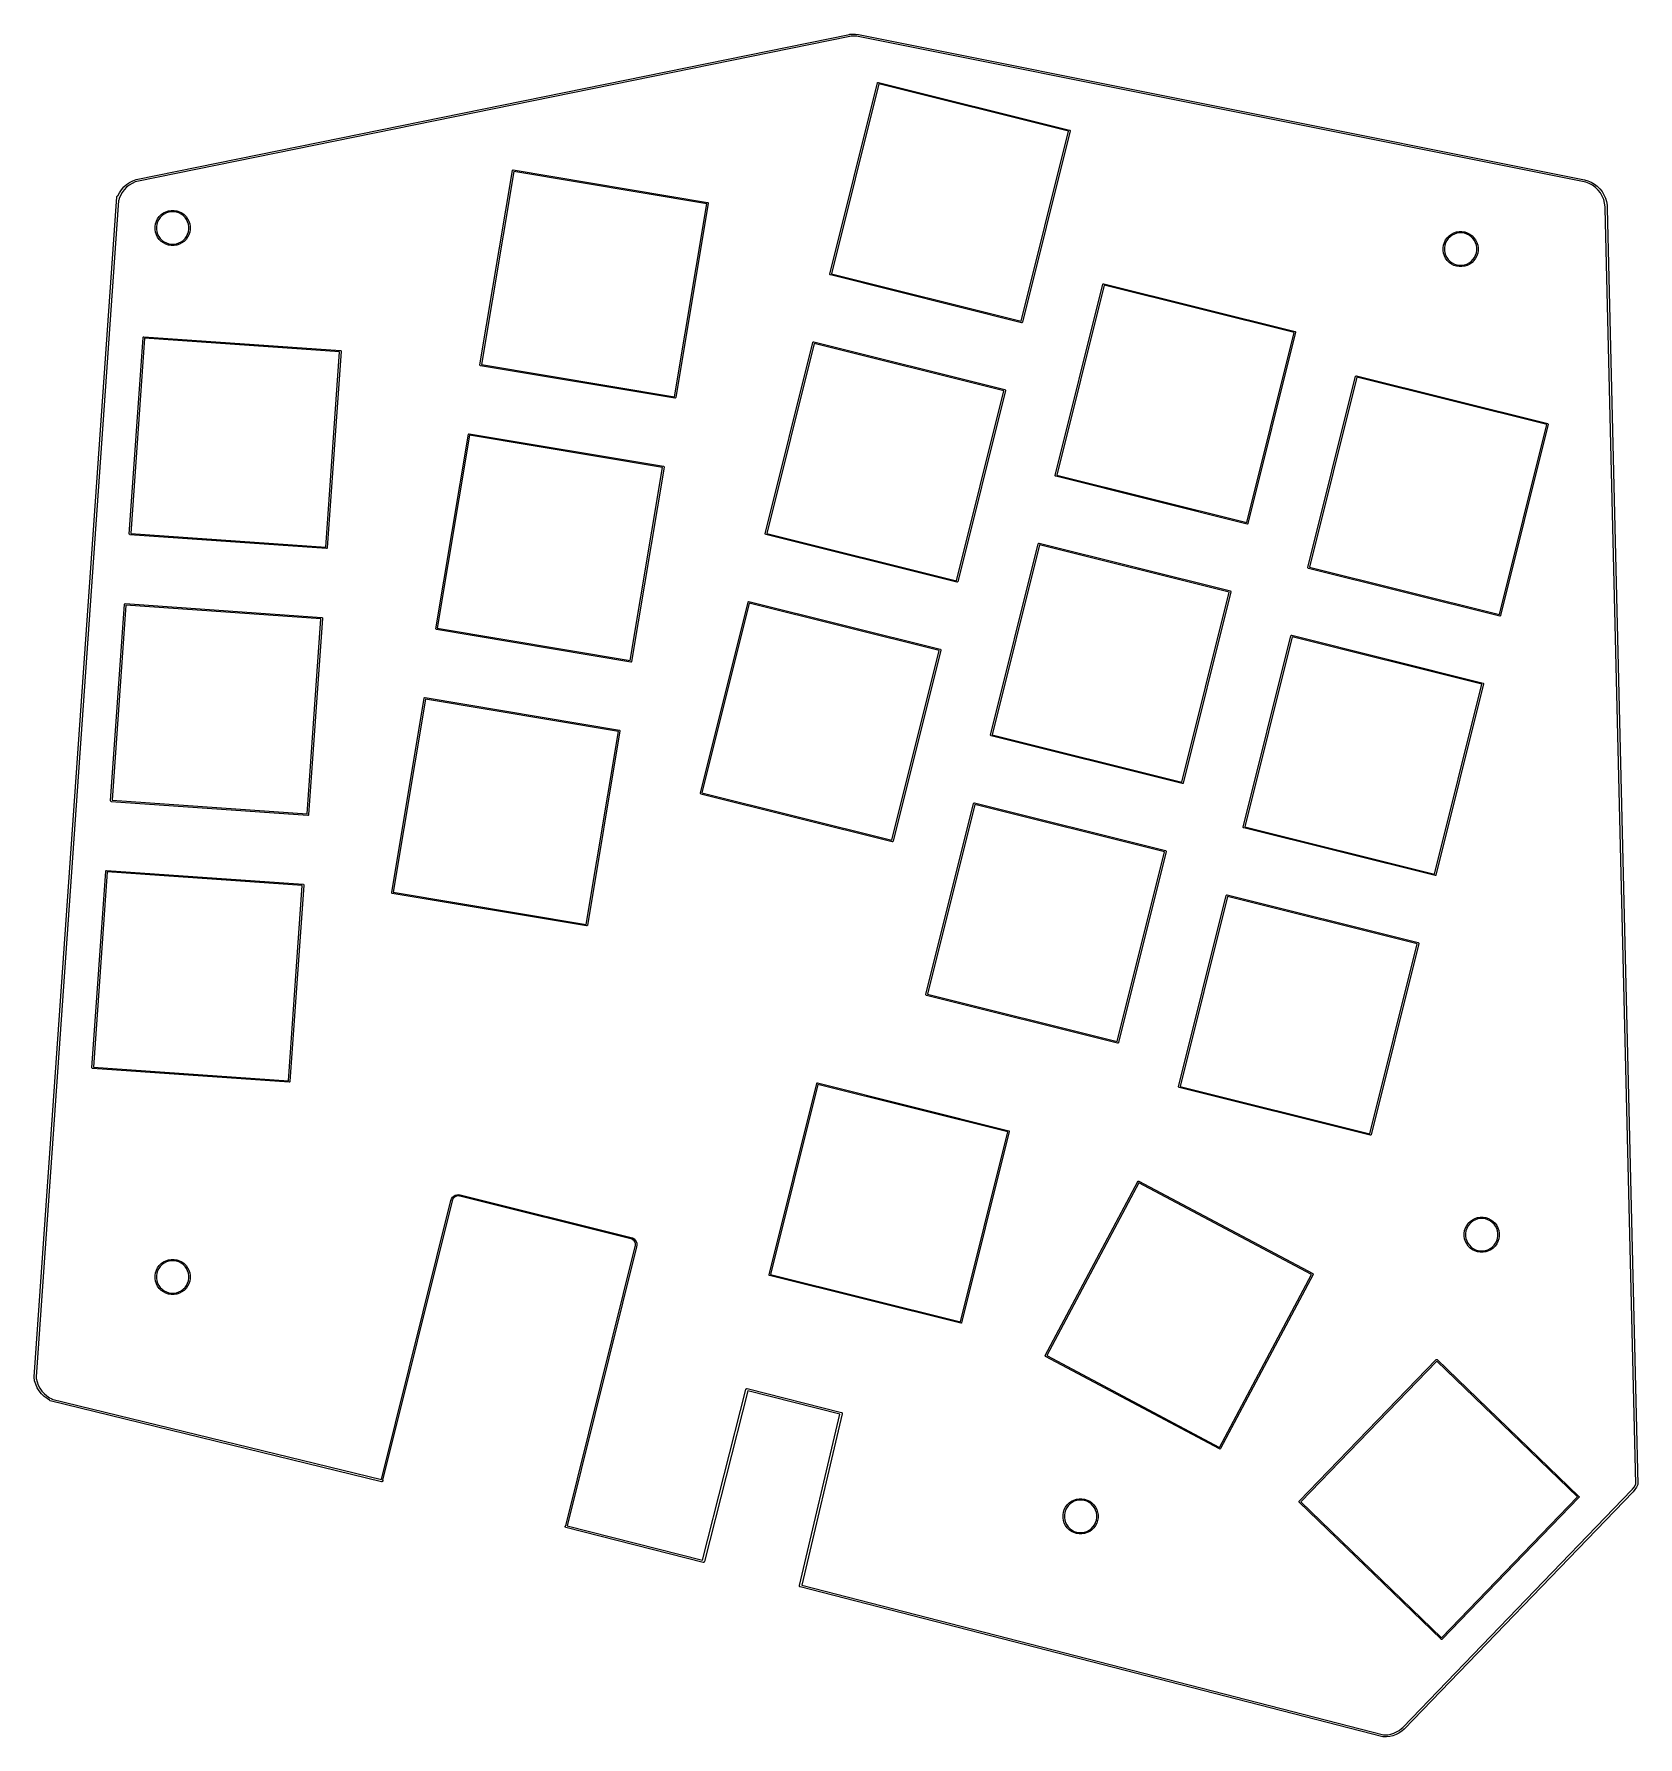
# Model space of a CAD drawing. Header units: millimetres. Extents: x 77 to 191, y -160 to -40.
import ezdxf

# ---------------------------------------------------------------- set-up
doc = ezdxf.new("R2010")
doc.units = ezdxf.units.MM
doc.layers.add('Edge.Cuts', color=254, linetype='CONTINUOUS', true_color=0xd0d2cd)

msp = doc.modelspace()

# ---------------------------------------------------------------- linework, layer by layer
at = {"layer": 'Edge.Cuts', "linetype": 'CONTINUOUS'}
for p, q in [((84.410695, -49.848045), (135.07733, -39.546548)), ((135.104976, -39.693995), (84.444298, -49.994281)), ((135.07733, -39.546548), (135.08104, -39.546166)), ((135.08104, -39.546166), (135.08185, -39.545772)), ((135.08185, -39.545772), (135.294117, -39.526651)), ((135.200981, -39.680496), (135.104976, -39.693995)), ((135.399324, -39.672508), (135.200981, -39.680496)), ((135.294117, -39.526651), (135.507234, -39.52864)), ((135.597483, -39.684197), (135.399324, -39.672508)), ((135.507234, -39.52864), (135.719107, -39.55172)), ((135.694033, -39.699616), (135.597483, -39.684197)), ((187.27289, -50.023268), (135.694033, -39.699616)), ((135.719107, -39.55172), (135.719675, -39.55201)), ((135.719675, -39.55201), (135.72202, -39.552244)), ((135.72202, -39.552244), (187.303345, -49.87639)), ((133.690205, -56.577425), (137.077111, -42.993285)), ((137.162044, -43.065992), (133.799331, -56.553102)), ((137.077111, -42.993285), (137.085433, -42.97564)), ((137.085433, -42.97564), (137.118236, -42.95593)), ((137.118236, -42.95593), (137.137722, -42.956866)), ((137.137722, -42.956866), (150.721862, -46.343772)), ((150.649154, -46.428705), (137.162044, -43.065992)), ((147.286441, -59.915815), (150.649154, -46.428705)), ((150.758281, -46.404383), (147.371375, -59.988523)), ((150.721862, -46.343772), (150.739507, -46.352094)), ((150.739507, -46.352094), (150.759217, -46.384896)), ((150.759217, -46.384896), (150.758281, -46.404383)), ((108.831901, -63.020559), (111.142567, -49.21256)), ((111.232942, -49.278379), (108.938781, -62.987749)), ((111.142567, -49.21256), (111.149479, -49.194317)), ((111.149479, -49.194317), (111.180634, -49.172094)), ((111.180634, -49.172094), (111.180639, -49.172094)), ((111.180639, -49.172094), (111.200133, -49.171499)), ((111.200133, -49.171499), (125.008132, -51.482165)), ((124.942312, -51.57254), (111.232942, -49.278379)), ((83.223095, -50.802553), (83.364252, -50.585722)), ((83.412809, -50.771696), (83.294613, -50.98096)), ((83.364252, -50.585722), (83.531511, -50.388326)), ((83.55634, -50.578923), (83.412809, -50.771696)), ((83.531511, -50.388326), (83.722225, -50.213486)), ((83.722932, -50.405692), (83.55634, -50.578923)), ((83.722225, -50.213486), (83.933378, -50.063968)), ((83.909953, -50.254743), (83.722932, -50.405692)), ((84.114442, -50.128464), (83.909953, -50.254743)), ((83.933378, -50.063968), (84.161628, -49.942139)), ((84.333164, -50.028853), (84.114442, -50.128464)), ((84.161628, -49.942139), (84.396243, -49.852641)), ((84.444298, -49.994281), (84.333164, -50.028853)), ((84.396243, -49.852641), (84.396643, -49.852372)), ((84.396643, -49.852372), (84.398233, -49.851882)), ((84.398233, -49.851882), (84.403367, -49.849924)), ((84.403367, -49.849924), (84.404544, -49.849938)), ((84.404544, -49.849938), (84.410695, -49.848045)), ((187.399554, -50.052166), (187.27289, -50.023268)), ((187.303345, -49.87639), (187.304846, -49.876847)), ((187.304846, -49.876847), (187.305297, -49.876807)), ((187.305297, -49.876807), (187.550957, -49.949157)), ((187.644569, -50.144583), (187.399554, -50.052166)), ((187.550957, -49.949157), (187.785805, -50.051287)), ((187.87477, -50.269406), (187.644569, -50.144583)), ((187.785805, -50.051287), (188.006244, -50.181634)), ((188.085895, -50.424324), (187.87477, -50.269406)), ((188.006244, -50.181634), (188.208902, -50.338202)), ((188.274036, -50.606469), (188.085895, -50.424324)), ((188.208902, -50.338202), (188.390676, -50.518595)), ((188.435708, -50.812467), (188.274036, -50.606469)), ((188.390676, -50.518595), (188.548785, -50.720054)), ((188.548785, -50.720054), (188.680808, -50.939493)), ((77.152519, -134.894757), (83.025184, -51.093571)), ((83.158186, -51.341362), (77.302581, -134.899123)), ((83.025184, -51.093571), (83.027644, -51.079075)), ((83.027644, -51.079075), (83.040705, -51.052888)), ((83.040705, -51.052888), (83.062793, -51.033693)), ((83.062793, -51.033693), (83.090546, -51.024412)), ((83.090546, -51.024412), (83.114767, -51.026109)), ((83.114767, -51.026109), (83.223095, -50.802553)), ((83.172432, -51.319457), (83.158186, -51.341362)), ((83.203619, -51.203406), (83.172432, -51.319457)), ((83.294613, -50.98096), (83.203619, -51.203406)), ((122.648151, -65.28191), (124.942312, -51.57254)), ((125.049193, -51.539731), (122.738527, -65.347729)), ((125.008132, -51.482165), (125.02637, -51.489075)), ((125.02637, -51.489075), (125.026375, -51.489076)), ((125.026375, -51.489076), (125.048598, -51.520231)), ((125.048598, -51.520231), (125.049193, -51.539731)), ((188.567919, -51.038506), (188.435708, -50.812467)), ((188.668221, -51.280401), (188.567919, -51.038506)), ((188.734756, -51.533672), (188.668221, -51.280401)), ((188.680808, -50.939493), (188.784725, -51.173554)), ((188.766294, -51.793631), (188.734756, -51.533672)), ((188.764244, -51.924548), (188.766294, -51.793631)), ((188.764431, -51.925157), (188.764244, -51.924548)), ((188.764257, -51.927516), (188.764431, -51.925157)), ((190.950024, -142.494308), (188.764257, -51.927516)), ((188.784725, -51.173554), (188.858946, -51.418656)), ((188.858946, -51.418656), (188.902334, -51.671047)), ((188.902334, -51.671047), (188.914011, -51.922259)), ((188.914011, -51.922259), (188.914213, -51.923896)), ((188.914213, -51.923896), (191.100408, -142.508404)), ((85.753853, -53.201926), (85.784538, -53.008193)), ((85.753853, -53.209493), (85.753853, -53.201926)), ((85.753853, -53.398074), (85.753853, -53.209493)), ((85.784538, -53.008193), (85.845151, -52.821646)), ((85.845151, -52.821646), (85.9342, -52.646877)), ((85.878317, -53.030708), (85.85, -53.209493)), ((85.85, -53.209493), (85.85, -53.390507)), ((85.934253, -52.858553), (85.878317, -53.030708)), ((85.9342, -52.646877), (86.049493, -52.48819)), ((86.016432, -52.697269), (85.934253, -52.858553)), ((86.122829, -52.550825), (86.016432, -52.697269)), ((86.049493, -52.48819), (86.18819, -52.349493)), ((86.250825, -52.422829), (86.122829, -52.550825)), ((86.18819, -52.349493), (86.346877, -52.2342)), ((86.397269, -52.316432), (86.250825, -52.422829)), ((86.346877, -52.2342), (86.521646, -52.145151)), ((86.558553, -52.234253), (86.397269, -52.316432)), ((86.521646, -52.145151), (86.708193, -52.084538)), ((86.730708, -52.178317), (86.558553, -52.234253)), ((86.708193, -52.084538), (86.901926, -52.053853)), ((86.909493, -52.15), (86.730708, -52.178317)), ((86.901926, -52.053853), (87.098074, -52.053853)), ((87.090507, -52.15), (86.909493, -52.15)), ((87.269292, -52.178317), (87.090507, -52.15)), ((87.098074, -52.053853), (87.291807, -52.084538)), ((87.441447, -52.234253), (87.269292, -52.178317)), ((87.291807, -52.084538), (87.478354, -52.145151)), ((87.602731, -52.316432), (87.441447, -52.234253)), ((87.478354, -52.145151), (87.653123, -52.2342)), ((87.749175, -52.422829), (87.602731, -52.316432)), ((87.653123, -52.2342), (87.81181, -52.349493)), ((87.877171, -52.550825), (87.749175, -52.422829)), ((87.81181, -52.349493), (87.950507, -52.48819)), ((87.983568, -52.697269), (87.877171, -52.550825)), ((87.950507, -52.48819), (88.0658, -52.646877)), ((88.065747, -52.858553), (87.983568, -52.697269)), ((88.121683, -53.030708), (88.065747, -52.858553)), ((88.0658, -52.646877), (88.154849, -52.821646)), ((88.15, -53.209493), (88.121683, -53.030708)), ((88.15, -53.390507), (88.15, -53.209493)), ((88.154849, -52.821646), (88.215462, -53.008193)), ((88.215462, -53.008193), (88.246147, -53.201926)), ((88.246147, -53.201926), (88.246147, -53.398074)), ((85.784538, -53.591807), (85.753853, -53.398074)), ((85.845151, -53.778354), (85.784538, -53.591807)), ((85.9342, -53.953123), (85.845151, -53.778354)), ((85.85, -53.390507), (85.878317, -53.569292)), ((85.878317, -53.569292), (85.934253, -53.741447)), ((86.049493, -54.11181), (85.9342, -53.953123)), ((85.934253, -53.741447), (86.016432, -53.902731)), ((86.016432, -53.902731), (86.122829, -54.049175)), ((86.18819, -54.250507), (86.049493, -54.11181)), ((86.122829, -54.049175), (86.250825, -54.177171)), ((86.346877, -54.3658), (86.18819, -54.250507)), ((86.250825, -54.177171), (86.397269, -54.283568)), ((86.521646, -54.454849), (86.346877, -54.3658)), ((86.397269, -54.283568), (86.558553, -54.365747)), ((86.558553, -54.365747), (86.730708, -54.421683)), ((86.730708, -54.421683), (86.909493, -54.45)), ((87.090507, -54.45), (87.269292, -54.421683)), ((87.269292, -54.421683), (87.441447, -54.365747)), ((87.441447, -54.365747), (87.602731, -54.283568)), ((87.653123, -54.3658), (87.478354, -54.454849)), ((87.602731, -54.283568), (87.749175, -54.177171)), ((87.81181, -54.250507), (87.653123, -54.3658)), ((87.749175, -54.177171), (87.877171, -54.049175)), ((87.950507, -54.11181), (87.81181, -54.250507)), ((87.877171, -54.049175), (87.983568, -53.902731)), ((88.0658, -53.953123), (87.950507, -54.11181)), ((87.983568, -53.902731), (88.065747, -53.741447)), ((88.065747, -53.741447), (88.121683, -53.569292)), ((88.154849, -53.778354), (88.0658, -53.953123)), ((88.121683, -53.569292), (88.15, -53.390507)), ((88.215462, -53.591807), (88.154849, -53.778354)), ((88.246147, -53.398074), (88.215462, -53.591807)), ((177.284538, -54.508193), (177.345151, -54.321646)), ((177.345151, -54.321646), (177.4342, -54.146877)), ((177.434253, -54.358553), (177.378317, -54.530708)), ((177.4342, -54.146877), (177.549493, -53.98819)), ((177.516432, -54.197269), (177.434253, -54.358553)), ((177.622829, -54.050825), (177.516432, -54.197269)), ((177.549493, -53.98819), (177.68819, -53.849493)), ((177.750825, -53.922829), (177.622829, -54.050825)), ((177.68819, -53.849493), (177.846877, -53.7342)), ((177.897269, -53.816432), (177.750825, -53.922829)), ((177.846877, -53.7342), (178.021646, -53.645151)), ((178.058553, -53.734253), (177.897269, -53.816432)), ((178.021646, -53.645151), (178.208193, -53.584538)), ((178.230708, -53.678317), (178.058553, -53.734253)), ((178.208193, -53.584538), (178.401926, -53.553853)), ((178.409493, -53.65), (178.230708, -53.678317)), ((178.401926, -53.553853), (178.598074, -53.553853)), ((178.590507, -53.65), (178.409493, -53.65)), ((178.769292, -53.678317), (178.590507, -53.65)), ((178.598074, -53.553853), (178.791807, -53.584538)), ((178.941447, -53.734253), (178.769292, -53.678317)), ((178.791807, -53.584538), (178.978354, -53.645151)), ((179.102731, -53.816432), (178.941447, -53.734253)), ((178.978354, -53.645151), (179.153123, -53.7342)), ((179.249175, -53.922829), (179.102731, -53.816432)), ((179.153123, -53.7342), (179.31181, -53.849493)), ((179.377171, -54.050825), (179.249175, -53.922829)), ((179.31181, -53.849493), (179.450507, -53.98819)), ((179.483568, -54.197269), (179.377171, -54.050825)), ((179.450507, -53.98819), (179.5658, -54.146877)), ((179.565747, -54.358553), (179.483568, -54.197269)), ((179.621683, -54.530708), (179.565747, -54.358553)), ((179.5658, -54.146877), (179.654849, -54.321646)), ((179.654849, -54.321646), (179.715462, -54.508193)), ((86.708193, -54.515462), (86.521646, -54.454849)), ((86.901926, -54.546147), (86.708193, -54.515462)), ((87.098074, -54.546147), (86.901926, -54.546147)), ((86.909493, -54.45), (87.090507, -54.45)), ((87.291807, -54.515462), (87.098074, -54.546147)), ((87.478354, -54.454849), (87.291807, -54.515462)), ((177.253853, -54.701926), (177.284538, -54.508193)), ((177.253853, -54.709493), (177.253853, -54.701926)), ((177.253853, -54.898074), (177.253853, -54.709493)), ((177.284538, -55.091807), (177.253853, -54.898074)), ((177.345151, -55.278354), (177.284538, -55.091807)), ((177.4342, -55.453123), (177.345151, -55.278354)), ((177.378317, -54.530708), (177.35, -54.709493)), ((177.35, -54.709493), (177.35, -54.890507)), ((177.35, -54.890507), (177.378317, -55.069292)), ((177.378317, -55.069292), (177.434253, -55.241447)), ((177.549493, -55.61181), (177.4342, -55.453123)), ((177.434253, -55.241447), (177.516432, -55.402731)), ((177.516432, -55.402731), (177.622829, -55.549175)), ((177.68819, -55.750507), (177.549493, -55.61181)), ((177.622829, -55.549175), (177.750825, -55.677171)), ((179.249175, -55.677171), (179.377171, -55.549175)), ((179.450507, -55.61181), (179.31181, -55.750507)), ((179.377171, -55.549175), (179.483568, -55.402731)), ((179.5658, -55.453123), (179.450507, -55.61181)), ((179.483568, -55.402731), (179.565747, -55.241447)), ((179.565747, -55.241447), (179.621683, -55.069292)), ((179.654849, -55.278354), (179.5658, -55.453123)), ((179.65, -54.709493), (179.621683, -54.530708)), ((179.621683, -55.069292), (179.65, -54.890507)), ((179.65, -54.890507), (179.65, -54.709493)), ((179.715462, -55.091807), (179.654849, -55.278354)), ((179.715462, -54.508193), (179.746147, -54.701926)), ((179.746147, -54.898074), (179.715462, -55.091807)), ((179.746147, -54.701926), (179.746147, -54.898074)), ((133.689269, -56.596911), (133.690205, -56.577425)), ((133.708979, -56.629714), (133.689269, -56.596911)), ((133.726624, -56.638036), (133.708979, -56.629714)), ((147.310764, -60.024942), (133.726624, -56.638036)), ((133.799331, -56.553102), (147.286441, -59.915815)), ((177.846877, -55.8658), (177.68819, -55.750507)), ((177.750825, -55.677171), (177.897269, -55.783568)), ((178.021646, -55.954849), (177.846877, -55.8658)), ((177.897269, -55.783568), (178.058553, -55.865747)), ((178.208193, -56.015462), (178.021646, -55.954849)), ((178.058553, -55.865747), (178.230708, -55.921683)), ((178.401926, -56.046147), (178.208193, -56.015462)), ((178.230708, -55.921683), (178.409493, -55.95)), ((178.598074, -56.046147), (178.401926, -56.046147)), ((178.409493, -55.95), (178.590507, -55.95)), ((178.590507, -55.95), (178.769292, -55.921683)), ((178.791807, -56.015462), (178.598074, -56.046147)), ((178.769292, -55.921683), (178.941447, -55.865747)), ((178.978354, -55.954849), (178.791807, -56.015462)), ((178.941447, -55.865747), (179.102731, -55.783568)), ((179.153123, -55.8658), (178.978354, -55.954849)), ((179.102731, -55.783568), (179.249175, -55.677171)), ((179.31181, -55.750507), (179.153123, -55.8658)), ((149.706605, -70.876898), (153.093511, -57.292758)), ((153.178444, -57.365465), (149.815731, -70.852575)), ((153.093511, -57.292758), (153.101833, -57.275113)), ((153.101833, -57.275113), (153.134636, -57.255403)), ((153.134636, -57.255403), (153.154122, -57.256339)), ((153.154122, -57.256339), (166.738262, -60.643245)), ((166.665554, -60.728178), (153.178444, -57.365465)), ((147.330249, -60.025877), (147.310764, -60.024942)), ((147.33025, -60.025878), (147.330249, -60.025877)), ((147.330251, -60.025878), (147.33025, -60.025877)), ((147.33025, -60.025877), (147.33025, -60.025878)), ((147.363053, -60.006168), (147.330251, -60.025878)), ((147.371375, -59.988523), (147.363053, -60.006168)), ((83.920126, -75.036758), (84.896717, -61.070861)), ((84.992985, -61.127714), (84.023369, -74.993855)), ((84.896717, -61.070861), (84.901848, -61.05204)), ((84.901848, -61.052039), (84.93073, -61.026933)), ((84.901848, -61.05204), (84.901848, -61.052039)), ((84.93073, -61.026933), (84.950083, -61.024471)), ((84.950083, -61.024471), (98.91598, -62.001062)), ((98.859126, -62.09733), (84.992985, -61.127714)), ((129.093689, -75.013043), (132.480595, -61.428903)), ((132.565528, -61.50161), (129.202815, -74.98872)), ((132.480595, -61.428903), (132.488917, -61.411258)), ((132.488917, -61.411258), (132.52172, -61.391548)), ((132.52172, -61.391548), (132.541206, -61.392484)), ((132.541206, -61.392484), (146.125346, -64.77939)), ((146.052638, -64.864323), (132.565528, -61.50161)), ((163.302841, -74.215288), (166.665554, -60.728178)), ((166.774681, -60.703856), (163.387775, -74.287996)), ((166.738262, -60.643245), (166.755907, -60.651567)), ((166.755907, -60.651567), (166.775617, -60.684369)), ((166.775617, -60.684369), (166.774681, -60.703856)), ((97.88951, -75.963471), (98.859126, -62.09733)), ((98.96237, -62.054428), (97.985779, -76.020325)), ((98.91598, -62.001062), (98.934801, -62.006193)), ((98.934801, -62.006193), (98.934802, -62.006194)), ((98.934802, -62.006194), (98.959908, -62.035075)), ((98.959908, -62.035075), (98.96237, -62.054428)), ((108.832497, -63.040058), (108.831901, -63.020559)), ((108.854719, -63.071213), (108.832497, -63.040058)), ((108.872963, -63.078125), (108.854719, -63.071213)), ((122.680961, -65.388791), (108.872963, -63.078125)), ((108.938781, -62.987749), (122.648151, -65.28191)), ((167.65838, -77.414005), (171.045286, -63.829865)), ((171.130219, -63.902572), (167.767506, -77.389682)), ((171.045286, -63.829865), (171.053608, -63.81222)), ((171.053608, -63.81222), (171.086411, -63.79251)), ((171.086411, -63.79251), (171.105897, -63.793446)), ((171.105897, -63.793446), (184.690037, -67.180352)), ((184.617329, -67.265285), (171.130219, -63.902572)), ((142.689925, -78.351433), (146.052638, -64.864323)), ((146.161765, -64.840001), (142.774859, -78.424141)), ((146.125346, -64.77939), (146.142991, -64.787712)), ((146.142991, -64.787712), (146.162701, -64.820514)), ((146.162701, -64.820514), (146.161765, -64.840001)), ((122.700461, -65.388196), (122.680961, -65.388791)), ((122.731616, -65.365973), (122.700461, -65.388196)), ((122.738527, -65.347729), (122.731616, -65.365968)), ((122.731616, -65.365968), (122.731616, -65.365973)), ((181.254616, -80.752395), (184.617329, -67.265285)), ((184.726456, -67.240963), (181.33955, -80.825103)), ((184.690037, -67.180352), (184.707682, -67.188674)), ((184.707682, -67.188674), (184.727392, -67.221476)), ((184.727392, -67.221476), (184.726456, -67.240963)), ((105.695996, -81.759985), (108.006662, -67.951986)), ((108.097037, -68.017805), (105.802876, -81.727175)), ((108.006662, -67.951986), (108.013574, -67.933743)), ((108.013574, -67.933743), (108.044729, -67.91152)), ((108.044729, -67.91152), (108.044734, -67.91152)), ((108.044734, -67.91152), (108.064228, -67.910925)), ((108.064228, -67.910925), (121.872227, -70.221591)), ((121.806407, -70.311966), (108.097037, -68.017805)), ((119.512246, -84.021336), (121.806407, -70.311966)), ((121.913288, -70.279157), (119.602622, -84.087155)), ((121.872227, -70.221591), (121.890465, -70.228501)), ((121.890465, -70.228501), (121.89047, -70.228502)), ((121.89047, -70.228502), (121.912693, -70.259657)), ((121.912693, -70.259657), (121.913288, -70.279157)), ((149.705669, -70.896384), (149.706605, -70.876898)), ((149.725379, -70.929187), (149.705669, -70.896384)), ((149.743024, -70.937509), (149.725379, -70.929187)), ((163.327164, -74.324415), (149.743024, -70.937509)), ((149.815731, -70.852575), (163.302841, -74.215288)), ((163.346649, -74.32535), (163.327164, -74.324415)), ((163.34665, -74.325351), (163.346649, -74.32535)), ((163.346651, -74.325351), (163.34665, -74.32535)), ((163.34665, -74.32535), (163.34665, -74.325351)), ((163.379453, -74.305641), (163.346651, -74.325351)), ((163.387775, -74.287996), (163.379453, -74.305641)), ((83.922588, -75.056111), (83.920126, -75.036758)), ((83.947694, -75.084993), (83.922588, -75.056111)), ((83.966516, -75.090124), (83.947694, -75.084993)), ((97.932413, -76.066715), (83.966516, -75.090124)), ((84.023369, -74.993855), (97.88951, -75.963471)), ((97.951766, -76.064253), (97.932413, -76.066715)), ((97.980648, -76.039147), (97.951766, -76.064253)), ((97.985779, -76.020325), (97.980648, -76.039147)), ((129.092753, -75.032529), (129.093689, -75.013043)), ((129.112463, -75.065332), (129.092753, -75.032529)), ((129.130108, -75.073654), (129.112463, -75.065332)), ((142.714248, -78.46056), (129.130108, -75.073654)), ((129.202815, -74.98872), (142.689925, -78.351433)), ((145.110089, -89.312517), (148.496995, -75.728377)), ((148.581928, -75.801084), (145.219215, -89.288194)), ((148.496995, -75.728377), (148.505317, -75.710732)), ((148.505317, -75.710732), (148.53812, -75.691022)), ((148.53812, -75.691022), (148.557606, -75.691958)), ((148.557606, -75.691958), (162.141746, -79.078864)), ((162.069038, -79.163797), (148.581928, -75.801084)), ((167.767506, -77.389682), (181.254616, -80.752395)), ((142.733733, -78.461495), (142.714248, -78.46056)), ((142.733734, -78.461496), (142.733733, -78.461495)), ((142.733735, -78.461496), (142.733734, -78.461495)), ((142.733734, -78.461495), (142.733734, -78.461496)), ((142.766537, -78.441786), (142.733735, -78.461496)), ((142.774859, -78.424141), (142.766537, -78.441786)), ((167.657444, -77.433491), (167.65838, -77.414005)), ((167.677154, -77.466294), (167.657444, -77.433491)), ((167.694799, -77.474616), (167.677154, -77.466294)), ((181.278939, -80.861522), (167.694799, -77.474616)), ((158.706325, -92.650907), (162.069038, -79.163797)), ((162.178165, -79.139475), (158.791259, -92.723615)), ((162.141746, -79.078864), (162.159391, -79.087186)), ((162.159391, -79.087186), (162.179101, -79.119988)), ((162.179101, -79.119988), (162.178165, -79.139475)), ((82.594753, -93.990475), (83.571344, -80.024578)), ((83.667612, -80.081431), (82.697996, -93.947572)), ((83.571344, -80.024578), (83.576475, -80.005757)), ((83.576475, -80.005756), (83.605357, -79.98065)), ((83.576475, -80.005757), (83.576475, -80.005756)), ((83.605357, -79.98065), (83.62471, -79.978188)), ((83.62471, -79.978188), (97.590607, -80.954779)), ((97.533753, -81.051047), (83.667612, -80.081431)), ((97.636997, -81.008145), (96.660406, -94.974042)), ((97.590607, -80.954779), (97.609428, -80.95991)), ((97.609428, -80.95991), (97.609429, -80.959911)), ((97.609429, -80.959911), (97.634535, -80.988792)), ((97.634535, -80.988792), (97.636997, -81.008145)), ((124.497173, -93.448662), (127.884079, -79.864522)), ((127.969012, -79.937229), (124.606299, -93.424339)), ((127.884079, -79.864522), (127.892401, -79.846877)), ((127.892401, -79.846877), (127.925204, -79.827167)), ((127.925204, -79.827167), (127.94469, -79.828103)), ((127.94469, -79.828103), (141.52883, -83.215009)), ((141.456122, -83.299942), (127.969012, -79.937229)), ((181.298424, -80.862457), (181.278939, -80.861522)), ((181.298425, -80.862458), (181.298424, -80.862457)), ((181.298426, -80.862458), (181.298425, -80.862457)), ((181.298425, -80.862457), (181.298425, -80.862458)), ((181.331228, -80.842748), (181.298426, -80.862458)), ((181.33955, -80.825103), (181.331228, -80.842748)), ((96.564137, -94.917188), (97.533753, -81.051047)), ((105.696592, -81.779484), (105.695996, -81.759985)), ((105.718814, -81.810639), (105.696592, -81.779484)), ((105.737058, -81.817551), (105.718814, -81.810639)), ((119.545056, -84.128217), (105.737058, -81.817551)), ((105.802876, -81.727175), (119.512246, -84.021336)), ((166.457092, -82.247839), (166.489895, -82.228129)), ((166.489895, -82.228129), (166.509381, -82.229065)), ((166.509381, -82.229065), (180.093521, -85.615971)), ((138.093409, -96.787052), (141.456122, -83.299942)), ((141.565249, -83.27562), (138.178343, -96.85976)), ((141.52883, -83.215009), (141.546475, -83.223331)), ((141.546475, -83.223331), (141.566185, -83.256133)), ((141.566185, -83.256133), (141.565249, -83.27562)), ((163.061864, -95.849624), (166.44877, -82.265484)), ((166.533703, -82.338191), (163.17099, -95.825301)), ((166.44877, -82.265484), (166.457092, -82.247839)), ((180.020813, -85.700904), (166.533703, -82.338191)), ((119.564556, -84.127622), (119.545056, -84.128217)), ((119.595711, -84.105399), (119.564556, -84.127622)), ((119.602622, -84.087155), (119.595711, -84.105394)), ((119.595711, -84.105394), (119.595711, -84.105399)), ((176.6581, -99.188014), (180.020813, -85.700904)), ((180.12994, -85.676582), (176.743034, -99.260722)), ((180.093521, -85.615971), (180.111166, -85.624293)), ((180.111166, -85.624293), (180.130876, -85.657095)), ((180.130876, -85.657095), (180.12994, -85.676582)), ((102.560092, -100.499412), (104.870758, -86.691413)), ((104.961133, -86.757232), (102.666972, -100.466602)), ((104.870758, -86.691413), (104.87767, -86.67317)), ((104.87767, -86.67317), (104.908825, -86.650947)), ((104.908825, -86.650947), (104.90883, -86.650947)), ((104.90883, -86.650947), (104.928324, -86.650352)), ((104.928324, -86.650352), (118.736323, -88.961018)), ((118.670503, -89.051393), (104.961133, -86.757232)), ((116.376342, -102.760763), (118.670503, -89.051393)), ((118.777384, -89.018584), (116.466718, -102.826582)), ((118.736323, -88.961018), (118.754561, -88.967928)), ((118.754561, -88.967928), (118.754566, -88.967929)), ((118.754566, -88.967929), (118.776789, -88.999084)), ((118.776789, -88.999084), (118.777384, -89.018584)), ((145.109153, -89.332003), (145.110089, -89.312517)), ((145.128863, -89.364806), (145.109153, -89.332003)), ((145.146508, -89.373128), (145.128863, -89.364806)), ((158.730648, -92.760034), (145.146508, -89.373128)), ((145.219215, -89.288194), (158.706325, -92.650907)), ((158.750133, -92.760969), (158.730648, -92.760034)), ((158.750134, -92.76097), (158.750133, -92.760969)), ((158.750135, -92.76097), (158.750134, -92.760969)), ((158.750134, -92.760969), (158.750134, -92.76097)), ((158.782937, -92.74126), (158.750135, -92.76097)), ((158.791259, -92.723615), (158.782937, -92.74126)), ((82.597215, -94.009828), (82.594753, -93.990475)), ((82.622321, -94.03871), (82.597215, -94.009828)), ((82.641143, -94.043841), (82.622321, -94.03871)), ((96.60704, -95.020432), (82.641143, -94.043841)), ((82.697996, -93.947572), (96.564137, -94.917188)), ((124.496237, -93.468148), (124.497173, -93.448662)), ((124.515947, -93.500951), (124.496237, -93.468148)), ((124.533592, -93.509273), (124.515947, -93.500951)), ((138.117732, -96.896179), (124.533592, -93.509273)), ((124.606299, -93.424339), (138.093409, -96.787052)), ((140.513573, -107.748136), (143.900479, -94.163996)), ((143.985412, -94.236703), (140.622699, -107.723813)), ((143.900479, -94.163996), (143.908801, -94.146351)), ((143.908801, -94.146351), (143.941604, -94.126641)), ((143.941604, -94.126641), (143.96109, -94.127577)), ((143.96109, -94.127577), (157.54523, -97.514483)), ((157.472522, -97.599416), (143.985412, -94.236703)), ((96.626393, -95.01797), (96.60704, -95.020432)), ((96.655275, -94.992864), (96.626393, -95.01797)), ((96.660406, -94.974042), (96.655275, -94.992864)), ((163.060928, -95.86911), (163.061864, -95.849624)), ((163.080638, -95.901913), (163.060928, -95.86911)), ((163.098283, -95.910235), (163.080638, -95.901913)), ((176.682423, -99.297141), (163.098283, -95.910235)), ((163.17099, -95.825301), (176.6581, -99.188014)), ((138.137217, -96.897114), (138.117732, -96.896179)), ((138.137218, -96.897115), (138.137217, -96.897114)), ((138.137219, -96.897115), (138.137218, -96.897114)), ((138.137218, -96.897114), (138.137218, -96.897115)), ((138.170021, -96.877405), (138.137219, -96.897115)), ((138.178343, -96.85976), (138.170021, -96.877405)), ((154.109809, -111.086526), (157.472522, -97.599416)), ((157.581649, -97.575094), (154.194743, -111.159234)), ((157.54523, -97.514483), (157.562875, -97.522805)), ((157.562875, -97.522805), (157.582585, -97.555607)), ((157.582585, -97.555607), (157.581649, -97.575094)), ((81.26938, -112.944192), (82.245971, -98.978295)), ((82.342239, -99.035148), (81.372623, -112.901289)), ((82.245971, -98.978295), (82.251102, -98.959474)), ((82.251102, -98.959473), (82.279984, -98.934367)), ((82.251102, -98.959474), (82.251102, -98.959473)), ((82.279984, -98.934367), (82.299337, -98.931905)), ((82.299337, -98.931905), (96.265234, -99.908496)), ((96.20838, -100.004764), (82.342239, -99.035148)), ((95.238764, -113.870905), (96.20838, -100.004764)), ((96.311624, -99.961862), (95.335033, -113.927759)), ((96.265234, -99.908496), (96.284055, -99.913627)), ((96.284055, -99.913627), (96.284056, -99.913628)), ((96.284056, -99.913628), (96.309162, -99.942509)), ((96.309162, -99.942509), (96.311624, -99.961862)), ((176.701908, -99.298076), (176.682423, -99.297141)), ((176.701909, -99.298077), (176.701908, -99.298076)), ((176.70191, -99.298077), (176.701909, -99.298076)), ((176.701909, -99.298076), (176.701909, -99.298077)), ((176.734712, -99.278367), (176.70191, -99.298077)), ((176.743034, -99.260722), (176.734712, -99.278367)), ((102.560688, -100.518911), (102.560092, -100.499412)), ((102.58291, -100.550066), (102.560688, -100.518911)), ((102.601154, -100.556978), (102.58291, -100.550066)), ((116.409152, -102.867644), (102.601154, -100.556978)), ((102.666972, -100.466602), (116.376342, -102.760763)), ((158.465348, -114.285243), (161.852254, -100.701103)), ((161.937187, -100.77381), (158.574474, -114.26092)), ((161.852254, -100.701103), (161.860576, -100.683458)), ((161.860576, -100.683458), (161.893379, -100.663748)), ((161.893379, -100.663748), (161.912865, -100.664684)), ((161.912865, -100.664684), (175.497005, -104.05159)), ((175.424297, -104.136523), (161.937187, -100.77381)), ((116.428652, -102.867049), (116.409152, -102.867644)), ((116.459807, -102.844826), (116.428652, -102.867049)), ((116.466718, -102.826582), (116.459807, -102.844821)), ((116.459807, -102.844821), (116.459807, -102.844826)), ((172.061584, -117.623633), (175.424297, -104.136523)), ((175.533424, -104.112201), (172.146518, -117.696341)), ((175.497005, -104.05159), (175.51465, -104.059912)), ((175.51465, -104.059912), (175.53436, -104.092714)), ((175.53436, -104.092714), (175.533424, -104.112201)), ((140.512637, -107.767622), (140.513573, -107.748136)), ((140.532347, -107.800425), (140.512637, -107.767622)), ((140.549992, -107.808747), (140.532347, -107.800425)), ((154.134132, -111.195653), (140.549992, -107.808747)), ((140.622699, -107.723813), (154.109809, -111.086526)), ((154.153617, -111.196588), (154.134132, -111.195653)), ((154.153618, -111.196589), (154.153617, -111.196588)), ((154.153619, -111.196589), (154.153618, -111.196588)), ((154.153618, -111.196588), (154.153618, -111.196589)), ((154.186421, -111.176879), (154.153619, -111.196589)), ((154.194743, -111.159234), (154.186421, -111.176879)), ((81.271842, -112.963545), (81.26938, -112.944192)), ((81.296948, -112.992427), (81.271842, -112.963545)), ((81.31577, -112.997558), (81.296948, -112.992427)), ((95.281667, -113.974149), (81.31577, -112.997558)), ((81.372623, -112.901289), (95.238764, -113.870905)), ((95.30102, -113.971687), (95.281667, -113.974149)), ((95.329902, -113.946581), (95.30102, -113.971687)), ((95.335033, -113.927759), (95.329902, -113.946581)), ((129.369517, -127.64311), (132.756423, -114.05897)), ((132.841356, -114.131677), (129.478643, -127.618787)), ((132.756423, -114.05897), (132.764745, -114.041325)), ((132.764745, -114.041325), (132.797548, -114.021615)), ((132.797548, -114.021615), (132.817034, -114.022551)), ((132.817034, -114.022551), (146.401174, -117.409457)), ((146.328466, -117.49439), (132.841356, -114.131677)), ((158.464412, -114.304729), (158.465348, -114.285243)), ((158.484122, -114.337532), (158.464412, -114.304729)), ((158.501767, -114.345854), (158.484122, -114.337532)), ((172.085907, -117.73276), (158.501767, -114.345854)), ((158.574474, -114.26092), (172.061584, -117.623633)), ((142.965753, -130.9815), (146.328466, -117.49439)), ((146.437593, -117.470068), (143.050687, -131.054208)), ((146.401174, -117.409457), (146.418819, -117.417779)), ((146.418819, -117.417779), (146.438529, -117.450581)), ((146.438529, -117.450581), (146.437593, -117.470068)), ((172.105392, -117.733695), (172.085907, -117.73276)), ((172.105393, -117.733696), (172.105392, -117.733695)), ((172.105394, -117.733696), (172.105393, -117.733695)), ((172.105393, -117.733695), (172.105393, -117.733696)), ((172.138196, -117.713986), (172.105394, -117.733696)), ((172.146518, -117.696341), (172.138196, -117.713986)), ((106.811793, -122.246765), (106.879386, -122.143809)), ((106.879386, -122.143809), (106.968194, -122.058476)), ((107.019919, -122.140025), (106.937611, -122.225257)), ((106.968194, -122.058476), (107.073763, -121.995043)), ((107.121483, -122.078999), (107.019919, -122.140025)), ((107.073763, -121.995043), (107.190801, -121.956692)), ((107.23538, -122.04634), (107.121483, -122.078999)), ((107.190801, -121.956692), (107.313438, -121.945346)), ((107.353849, -122.044272), (107.23538, -122.04634)), ((107.313438, -121.945346), (107.435525, -121.961574)), ((107.411333, -122.058604), (107.353849, -122.044272)), ((119.54003, -125.082627), (107.411333, -122.058604)), ((107.435525, -121.961574), (119.564222, -124.985597)), ((148.993092, -133.372969), (155.565694, -121.011703)), ((155.630514, -121.102797), (149.104859, -133.375769)), ((155.565694, -121.011703), (155.578037, -120.996596)), ((155.578037, -120.996596), (155.596242, -120.99103)), ((155.596242, -120.99103), (155.614633, -120.985407)), ((155.614633, -120.985407), (155.614634, -120.985407)), ((155.614634, -120.985407), (155.614635, -120.985407)), ((155.614635, -120.985407), (155.633315, -120.99103)), ((167.903486, -127.628452), (155.630514, -121.102797)), ((155.633315, -120.99103), (167.994581, -127.563632)), ((101.827489, -142.180716), (106.768805, -122.36218)), ((106.865835, -122.386372), (101.919502, -142.225029)), ((106.768805, -122.36218), (106.811793, -122.246765)), ((106.880167, -122.328888), (106.865835, -122.386372)), ((106.937611, -122.225257), (106.880167, -122.328888)), ((178.753853, -124.701926), (178.784538, -124.508193)), ((178.784538, -124.508193), (178.845151, -124.321646)), ((178.845151, -124.321646), (178.9342, -124.146877)), ((178.878317, -124.530708), (178.85, -124.709493)), ((178.934253, -124.358553), (178.878317, -124.530708)), ((178.9342, -124.146877), (179.049493, -123.98819)), ((179.016432, -124.197269), (178.934253, -124.358553)), ((179.122829, -124.050825), (179.016432, -124.197269)), ((179.049493, -123.98819), (179.18819, -123.849493)), ((179.250825, -123.922829), (179.122829, -124.050825)), ((179.18819, -123.849493), (179.346877, -123.7342)), ((179.397269, -123.816432), (179.250825, -123.922829)), ((179.346877, -123.7342), (179.521646, -123.645151)), ((179.558553, -123.734253), (179.397269, -123.816432)), ((179.521646, -123.645151), (179.708193, -123.584538)), ((179.730708, -123.678317), (179.558553, -123.734253)), ((179.708193, -123.584538), (179.901926, -123.553853)), ((179.909493, -123.65), (179.730708, -123.678317)), ((179.901926, -123.553853), (180.098074, -123.553853)), ((180.090507, -123.65), (179.909493, -123.65)), ((180.269292, -123.678317), (180.090507, -123.65)), ((180.098074, -123.553853), (180.291807, -123.584538)), ((180.441447, -123.734253), (180.269292, -123.678317)), ((180.291807, -123.584538), (180.478354, -123.645151)), ((180.602731, -123.816432), (180.441447, -123.734253)), ((180.478354, -123.645151), (180.653123, -123.7342)), ((180.749175, -123.922829), (180.602731, -123.816432)), ((180.653123, -123.7342), (180.81181, -123.849493)), ((180.877171, -124.050825), (180.749175, -123.922829)), ((180.81181, -123.849493), (180.950507, -123.98819)), ((180.983568, -124.197269), (180.877171, -124.050825)), ((180.950507, -123.98819), (181.0658, -124.146877)), ((181.065747, -124.358553), (180.983568, -124.197269)), ((181.121683, -124.530708), (181.065747, -124.358553)), ((181.0658, -124.146877), (181.154849, -124.321646)), ((181.15, -124.709493), (181.121683, -124.530708)), ((181.154849, -124.321646), (181.215462, -124.508193)), ((181.215462, -124.508193), (181.246147, -124.701926)), ((114.921465, -145.466779), (119.867798, -125.628125)), ((119.964828, -125.652317), (115.023526, -145.470792)), ((119.597513, -125.096959), (119.54003, -125.082627)), ((119.564222, -124.985597), (119.679637, -125.028586)), ((119.701145, -125.154403), (119.597513, -125.096959)), ((119.679637, -125.028586), (119.782593, -125.096178)), ((119.786377, -125.236712), (119.701145, -125.154403)), ((119.782593, -125.096178), (119.867926, -125.184986)), ((119.847402, -125.338275), (119.786377, -125.236712)), ((119.880062, -125.452172), (119.847402, -125.338275)), ((119.867798, -125.628125), (119.88213, -125.570641)), ((119.867926, -125.184986), (119.931358, -125.290555)), ((119.88213, -125.570641), (119.880062, -125.452172)), ((119.931358, -125.290555), (119.969709, -125.407593)), ((119.981055, -125.53023), (119.964828, -125.652317)), ((119.969709, -125.407593), (119.981055, -125.53023)), ((178.753853, -124.709493), (178.753853, -124.701926)), ((178.753853, -124.898074), (178.753853, -124.709493)), ((178.784538, -125.091807), (178.753853, -124.898074)), ((178.845151, -125.278354), (178.784538, -125.091807)), ((178.9342, -125.453123), (178.845151, -125.278354)), ((178.85, -124.709493), (178.85, -124.890507)), ((178.85, -124.890507), (178.878317, -125.069292)), ((178.878317, -125.069292), (178.934253, -125.241447)), ((179.049493, -125.61181), (178.9342, -125.453123)), ((178.934253, -125.241447), (179.016432, -125.402731)), ((179.016432, -125.402731), (179.122829, -125.549175)), ((179.18819, -125.750507), (179.049493, -125.61181)), ((179.122829, -125.549175), (179.250825, -125.677171)), ((179.346877, -125.8658), (179.18819, -125.750507)), ((179.250825, -125.677171), (179.397269, -125.783568)), ((180.602731, -125.783568), (180.749175, -125.677171)), ((180.81181, -125.750507), (180.653123, -125.8658)), ((180.749175, -125.677171), (180.877171, -125.549175)), ((180.950507, -125.61181), (180.81181, -125.750507)), ((180.877171, -125.549175), (180.983568, -125.402731)), ((181.0658, -125.453123), (180.950507, -125.61181)), ((180.983568, -125.402731), (181.065747, -125.241447)), ((181.065747, -125.241447), (181.121683, -125.069292)), ((181.154849, -125.278354), (181.0658, -125.453123)), ((181.121683, -125.069292), (181.15, -124.890507)), ((181.15, -124.890507), (181.15, -124.709493)), ((181.215462, -125.091807), (181.154849, -125.278354)), ((181.246147, -124.898074), (181.215462, -125.091807)), ((181.246147, -124.701926), (181.246147, -124.898074)), ((85.9342, -127.146877), (86.049493, -126.98819)), ((86.049493, -126.98819), (86.18819, -126.849493)), ((86.250825, -126.922829), (86.122829, -127.050825)), ((86.18819, -126.849493), (86.346877, -126.7342)), ((86.397269, -126.816432), (86.250825, -126.922829)), ((86.346877, -126.7342), (86.521646, -126.645151)), ((86.558553, -126.734253), (86.397269, -126.816432)), ((86.521646, -126.645151), (86.708193, -126.584538)), ((86.730708, -126.678317), (86.558553, -126.734253)), ((86.708193, -126.584538), (86.901926, -126.553853)), ((86.909493, -126.65), (86.730708, -126.678317)), ((86.901926, -126.553853), (87.098074, -126.553853)), ((87.090507, -126.65), (86.909493, -126.65)), ((87.269292, -126.678317), (87.090507, -126.65)), ((87.098074, -126.553853), (87.291807, -126.584538)), ((87.441447, -126.734253), (87.269292, -126.678317)), ((87.291807, -126.584538), (87.478354, -126.645151)), ((87.602731, -126.816432), (87.441447, -126.734253)), ((87.478354, -126.645151), (87.653123, -126.7342)), ((87.749175, -126.922829), (87.602731, -126.816432)), ((87.653123, -126.7342), (87.81181, -126.849493)), ((87.877171, -127.050825), (87.749175, -126.922829)), ((87.81181, -126.849493), (87.950507, -126.98819)), ((87.950507, -126.98819), (88.0658, -127.146877)), ((179.521646, -125.954849), (179.346877, -125.8658)), ((179.397269, -125.783568), (179.558553, -125.865747)), ((179.708193, -126.015462), (179.521646, -125.954849)), ((179.558553, -125.865747), (179.730708, -125.921683)), ((179.901926, -126.046147), (179.708193, -126.015462)), ((179.730708, -125.921683), (179.909493, -125.95)), ((180.098074, -126.046147), (179.901926, -126.046147)), ((179.909493, -125.95), (180.090507, -125.95)), ((180.090507, -125.95), (180.269292, -125.921683)), ((180.291807, -126.015462), (180.098074, -126.046147)), ((180.269292, -125.921683), (180.441447, -125.865747)), ((180.478354, -125.954849), (180.291807, -126.015462)), ((180.441447, -125.865747), (180.602731, -125.783568)), ((180.653123, -125.8658), (180.478354, -125.954849)), ((85.753853, -127.701926), (85.784538, -127.508193)), ((85.753853, -127.709493), (85.753853, -127.701926)), ((85.753853, -127.898074), (85.753853, -127.709493)), ((85.784538, -128.091807), (85.753853, -127.898074)), ((85.784538, -127.508193), (85.845151, -127.321646)), ((85.845151, -128.278354), (85.784538, -128.091807)), ((85.845151, -127.321646), (85.9342, -127.146877)), ((85.878317, -127.530708), (85.85, -127.709493)), ((85.85, -127.709493), (85.85, -127.890507)), ((85.85, -127.890507), (85.878317, -128.069292)), ((85.934253, -127.358553), (85.878317, -127.530708)), ((85.878317, -128.069292), (85.934253, -128.241447)), ((86.016432, -127.197269), (85.934253, -127.358553)), ((86.122829, -127.050825), (86.016432, -127.197269)), ((87.983568, -127.197269), (87.877171, -127.050825)), ((88.065747, -127.358553), (87.983568, -127.197269)), ((88.121683, -127.530708), (88.065747, -127.358553)), ((88.065747, -128.241447), (88.121683, -128.069292)), ((88.0658, -127.146877), (88.154849, -127.321646)), ((88.15, -127.709493), (88.121683, -127.530708)), ((88.121683, -128.069292), (88.15, -127.890507)), ((88.15, -127.890507), (88.15, -127.709493)), ((88.154849, -127.321646), (88.215462, -127.508193)), ((88.215462, -128.091807), (88.154849, -128.278354)), ((88.215462, -127.508193), (88.246147, -127.701926)), ((88.246147, -127.898074), (88.215462, -128.091807)), ((88.246147, -127.701926), (88.246147, -127.898074)), ((129.368581, -127.662596), (129.369517, -127.64311)), ((129.388291, -127.695399), (129.368581, -127.662596)), ((129.405936, -127.703721), (129.388291, -127.695399)), ((142.990076, -131.090627), (129.405936, -127.703721)), ((129.478643, -127.618787), (142.965753, -130.9815)), ((161.377831, -139.901424), (167.903486, -127.628452)), ((168.015254, -127.631252), (161.442652, -139.992519)), ((167.994581, -127.563632), (168.009688, -127.575975)), ((168.009688, -127.575975), (168.020877, -127.612571)), ((168.020877, -127.612571), (168.015254, -127.631252)), ((85.9342, -128.453123), (85.845151, -128.278354)), ((86.049493, -128.61181), (85.9342, -128.453123)), ((85.934253, -128.241447), (86.016432, -128.402731)), ((86.016432, -128.402731), (86.122829, -128.549175)), ((86.18819, -128.750507), (86.049493, -128.61181)), ((86.122829, -128.549175), (86.250825, -128.677171)), ((86.346877, -128.8658), (86.18819, -128.750507)), ((86.250825, -128.677171), (86.397269, -128.783568)), ((86.521646, -128.954849), (86.346877, -128.8658)), ((86.397269, -128.783568), (86.558553, -128.865747)), ((86.708193, -129.015462), (86.521646, -128.954849)), ((86.558553, -128.865747), (86.730708, -128.921683)), ((86.901926, -129.046147), (86.708193, -129.015462)), ((86.730708, -128.921683), (86.909493, -128.95)), ((87.098074, -129.046147), (86.901926, -129.046147)), ((86.909493, -128.95), (87.090507, -128.95)), ((87.090507, -128.95), (87.269292, -128.921683)), ((87.291807, -129.015462), (87.098074, -129.046147)), ((87.269292, -128.921683), (87.441447, -128.865747)), ((87.478354, -128.954849), (87.291807, -129.015462)), ((87.441447, -128.865747), (87.602731, -128.783568)), ((87.653123, -128.8658), (87.478354, -128.954849)), ((87.602731, -128.783568), (87.749175, -128.677171)), ((87.81181, -128.750507), (87.653123, -128.8658)), ((87.749175, -128.677171), (87.877171, -128.549175)), ((87.950507, -128.61181), (87.81181, -128.750507)), ((87.877171, -128.549175), (87.983568, -128.402731)), ((88.0658, -128.453123), (87.950507, -128.61181)), ((87.983568, -128.402731), (88.065747, -128.241447)), ((88.154849, -128.278354), (88.0658, -128.453123)), ((143.009561, -131.091562), (142.990076, -131.090627)), ((143.009562, -131.091563), (143.009561, -131.091562)), ((143.009563, -131.091563), (143.009562, -131.091562)), ((143.009562, -131.091562), (143.009562, -131.091563)), ((143.042365, -131.071853), (143.009563, -131.091563)), ((143.050687, -131.054208), (143.042365, -131.071853)), ((148.987469, -133.391651), (148.993092, -133.372969)), ((148.998658, -133.428247), (148.987469, -133.391651)), ((149.013765, -133.44059), (148.998658, -133.428247)), ((161.375032, -140.013192), (149.013765, -133.44059)), ((149.104859, -133.375769), (161.377831, -139.901424)), ((167.038101, -143.733642), (176.763318, -133.662885)), ((176.800519, -133.768317), (167.144767, -143.76714)), ((176.763318, -133.662885), (176.779344, -133.651767)), ((176.779344, -133.651767), (176.779347, -133.651765)), ((176.779347, -133.651765), (176.81761, -133.651097)), ((186.799342, -143.424069), (176.800519, -133.768317)), ((176.81761, -133.651097), (176.834018, -133.661651)), ((176.834018, -133.661651), (186.904775, -143.386868)), ((77.152841, -134.906174), (77.152519, -134.894757)), ((77.152661, -134.906977), (77.152841, -134.906174)), ((77.152907, -134.908533), (77.152661, -134.906977)), ((77.152934, -134.909454), (77.152907, -134.908533)), ((77.153162, -134.910137), (77.152934, -134.909454)), ((77.194062, -135.167795), (77.153162, -134.910137)), ((77.268549, -135.421157), (77.194062, -135.167795)), ((77.374893, -135.662882), (77.268549, -135.421157)), ((77.302581, -134.899123), (77.313439, -135.015151)), ((77.313439, -135.015151), (77.367378, -135.254471)), ((77.367378, -135.254471), (77.451544, -135.484905)), ((77.511341, -135.888984), (77.374893, -135.662882)), ((77.451544, -135.484905), (77.564549, -135.702651)), ((77.675642, -136.095734), (77.511341, -135.888984)), ((77.564549, -135.702651), (77.70453, -135.904118)), ((77.865085, -136.279721), (77.675642, -136.095734)), ((77.70453, -135.904118), (77.869177, -136.085983)), ((78.076547, -136.437911), (77.865085, -136.279721)), ((77.869177, -136.085983), (78.055775, -136.245246)), ((78.055775, -136.245246), (78.261246, -136.379281)), ((78.254083, -136.538093), (78.076547, -136.437911)), ((78.256191, -136.551718), (78.254083, -136.538093)), ((78.27139, -136.576724), (78.256191, -136.551718)), ((78.261246, -136.379281), (78.371716, -136.432594)), ((78.295002, -136.59401), (78.27139, -136.576724)), ((78.308876, -136.598877), (78.295002, -136.59401)), ((101.84015, -142.338202), (78.308876, -136.598877)), ((78.371716, -136.432594), (78.405197, -136.46465)), ((78.405197, -136.46465), (78.405825, -136.468125)), ((78.405825, -136.468125), (101.827489, -142.180716)), ((124.645768, -147.908888), (127.72731, -135.78153)), ((127.854226, -135.891134), (124.77269, -148.01847)), ((127.72731, -135.78153), (127.732291, -135.767754)), ((127.732291, -135.767754), (127.732299, -135.767726)), ((127.732299, -135.767726), (127.732304, -135.767718)), ((127.732304, -135.767718), (127.73231, -135.767704)), ((127.73231, -135.767704), (127.740401, -135.75687)), ((127.740401, -135.75687), (127.749803, -135.744275)), ((127.749803, -135.744275), (127.749814, -135.744268)), ((127.749814, -135.744268), (127.749822, -135.744258)), ((127.749822, -135.744258), (127.762862, -135.736501)), ((127.762862, -135.736501), (127.774949, -135.729308)), ((127.774949, -135.729308), (127.77496, -135.729306)), ((127.77496, -135.729306), (127.774973, -135.729299)), ((127.774973, -135.729299), (127.789117, -135.72725)), ((127.789117, -135.72725), (127.803908, -135.725102)), ((127.803908, -135.725102), (127.803927, -135.725104)), ((127.803927, -135.725104), (127.803934, -135.725104)), ((127.803934, -135.725104), (127.803952, -135.725108)), ((127.803952, -135.725108), (127.818445, -135.727304)), ((127.818445, -135.727304), (134.518445, -137.427304)), ((134.410002, -137.55454), (127.854226, -135.891134)), ((131.52702, -149.723301), (134.410002, -137.55454)), ((134.57298, -137.51729), (131.689941, -149.686289)), ((134.518445, -137.427304), (134.530281, -137.431579)), ((134.530281, -137.431579), (134.531196, -137.431796)), ((134.531196, -137.431796), (134.53151, -137.432023)), ((134.53151, -137.432023), (134.532274, -137.432299)), ((134.532274, -137.432299), (134.54355, -137.440715)), ((134.54355, -137.440715), (134.554922, -137.448926)), ((134.554922, -137.448926), (134.555239, -137.44944)), ((134.555239, -137.44944), (134.555725, -137.449803)), ((134.555725, -137.449803), (134.562924, -137.461897)), ((134.562924, -137.461897), (134.570286, -137.473831)), ((134.570286, -137.473831), (134.570382, -137.474426)), ((134.570382, -137.474426), (134.570693, -137.474949)), ((134.570693, -137.474949), (134.572713, -137.488864)), ((134.572713, -137.488864), (134.574951, -137.50272)), ((134.574667, -137.504817), (134.57298, -137.51729)), ((134.574898, -137.503908), (134.574667, -137.504817)), ((134.574951, -137.50272), (134.574842, -137.503523)), ((134.574842, -137.503523), (134.574898, -137.503908)), ((161.393713, -140.018815), (161.375032, -140.013192)), ((161.430309, -140.007626), (161.393713, -140.018815)), ((161.442652, -139.992519), (161.430309, -140.007626)), ((101.854707, -142.340269), (101.84015, -142.338202)), ((101.883627, -142.335796), (101.854707, -142.340269)), ((101.908633, -142.320596), (101.883627, -142.335796)), ((101.925919, -142.296984), (101.908633, -142.320596)), ((101.919502, -142.225029), (101.92838, -142.239633)), ((101.932853, -142.268553), (101.925919, -142.296984)), ((101.92838, -142.239633), (101.932853, -142.268553)), ((190.820132, -142.726813), (190.917221, -142.564007)), ((190.917221, -142.564007), (190.950024, -142.494308)), ((191.093278, -142.542177), (190.997479, -142.72222)), ((191.093931, -142.537019), (191.093278, -142.542177)), ((191.099321, -142.523067), (191.093931, -142.537019)), ((191.100408, -142.508404), (191.099321, -142.523067)), ((150.549493, -143.98819), (150.68819, -143.849493)), ((150.68819, -143.849493), (150.846877, -143.7342)), ((150.897269, -143.816432), (150.750825, -143.922829)), ((150.846877, -143.7342), (151.021646, -143.645151)), ((151.058553, -143.734253), (150.897269, -143.816432)), ((151.021646, -143.645151), (151.208193, -143.584538)), ((151.230708, -143.678317), (151.058553, -143.734253)), ((151.208193, -143.584538), (151.401926, -143.553853)), ((151.409493, -143.65), (151.230708, -143.678317)), ((151.401926, -143.553853), (151.598074, -143.553853)), ((151.590507, -143.65), (151.409493, -143.65)), ((151.769292, -143.678317), (151.590507, -143.65)), ((151.598074, -143.553853), (151.791807, -143.584538)), ((151.941447, -143.734253), (151.769292, -143.678317)), ((151.791807, -143.584538), (151.978354, -143.645151)), ((152.102731, -143.816432), (151.941447, -143.734253)), ((151.978354, -143.645151), (152.153123, -143.7342)), ((152.249175, -143.922829), (152.102731, -143.816432)), ((152.153123, -143.7342), (152.31181, -143.849493)), ((152.31181, -143.849493), (152.450507, -143.98819)), ((167.027547, -143.75005), (167.038101, -143.733642)), ((167.028215, -143.788313), (167.027547, -143.75005)), ((167.039335, -143.804342), (167.028215, -143.788313)), ((177.110092, -153.529559), (167.039335, -143.804342)), ((167.144767, -143.76714), (177.14359, -153.422892)), ((174.391195, -159.801714), (190.645092, -142.948893)), ((190.753984, -143.052065), (174.497957, -159.907096)), ((177.14359, -153.422892), (186.799342, -143.424069)), ((186.906009, -143.457568), (177.180792, -153.528325)), ((186.904775, -143.386868), (186.915892, -143.402894)), ((186.916563, -143.44116), (186.906009, -143.457568)), ((186.915892, -143.402894), (186.915895, -143.402897)), ((186.915895, -143.402897), (186.916563, -143.44116)), ((190.645092, -142.948893), (190.707662, -142.8794)), ((190.707662, -142.8794), (190.820132, -142.726813)), ((190.755265, -143.050444), (190.753984, -143.052065)), ((190.755754, -143.050162), (190.755265, -143.050444)), ((190.884613, -142.892086), (190.755754, -143.050162)), ((190.997479, -142.72222), (190.884613, -142.892086)), ((150.253853, -144.701926), (150.284538, -144.508193)), ((150.253853, -144.709493), (150.253853, -144.701926)), ((150.253853, -144.898074), (150.253853, -144.709493)), ((150.284538, -145.091807), (150.253853, -144.898074)), ((150.284538, -144.508193), (150.345151, -144.321646)), ((150.345151, -145.278354), (150.284538, -145.091807)), ((150.345151, -144.321646), (150.4342, -144.146877)), ((150.378317, -144.530708), (150.35, -144.709493)), ((150.35, -144.709493), (150.35, -144.890507)), ((150.35, -144.890507), (150.378317, -145.069292)), ((150.434253, -144.358553), (150.378317, -144.530708)), ((150.378317, -145.069292), (150.434253, -145.241447)), ((150.4342, -144.146877), (150.549493, -143.98819)), ((150.516432, -144.197269), (150.434253, -144.358553)), ((150.622829, -144.050825), (150.516432, -144.197269)), ((150.750825, -143.922829), (150.622829, -144.050825)), ((152.377171, -144.050825), (152.249175, -143.922829)), ((152.483568, -144.197269), (152.377171, -144.050825)), ((152.450507, -143.98819), (152.5658, -144.146877)), ((152.565747, -144.358553), (152.483568, -144.197269)), ((152.621683, -144.530708), (152.565747, -144.358553)), ((152.565747, -145.241447), (152.621683, -145.069292)), ((152.5658, -144.146877), (152.654849, -144.321646)), ((152.65, -144.709493), (152.621683, -144.530708)), ((152.621683, -145.069292), (152.65, -144.890507)), ((152.65, -144.890507), (152.65, -144.709493)), ((152.654849, -144.321646), (152.715462, -144.508193)), ((152.715462, -145.091807), (152.654849, -145.278354)), ((152.715462, -144.508193), (152.746147, -144.701926)), ((152.746147, -144.898074), (152.715462, -145.091807)), ((152.746147, -144.701926), (152.746147, -144.898074)), ((114.882014, -145.5274), (114.889202, -145.499033)), ((114.88623, -145.556359), (114.882014, -145.5274)), ((114.901206, -145.581499), (114.88623, -145.556359)), ((114.889202, -145.499033), (114.906699, -145.475576)), ((114.924663, -145.598996), (114.901206, -145.581499)), ((114.906699, -145.475576), (114.921465, -145.466779)), ((114.938493, -145.603986), (114.924663, -145.598996)), ((124.681578, -148.072702), (114.938493, -145.603986)), ((115.023526, -145.470792), (124.645768, -147.908888)), ((150.4342, -145.453123), (150.345151, -145.278354)), ((150.549493, -145.61181), (150.4342, -145.453123)), ((150.434253, -145.241447), (150.516432, -145.402731)), ((150.516432, -145.402731), (150.622829, -145.549175)), ((150.68819, -145.750507), (150.549493, -145.61181)), ((150.622829, -145.549175), (150.750825, -145.677171)), ((150.846877, -145.8658), (150.68819, -145.750507)), ((150.750825, -145.677171), (150.897269, -145.783568)), ((151.021646, -145.954849), (150.846877, -145.8658)), ((150.897269, -145.783568), (151.058553, -145.865747)), ((151.208193, -146.015462), (151.021646, -145.954849)), ((151.058553, -145.865747), (151.230708, -145.921683)), ((151.401926, -146.046147), (151.208193, -146.015462)), ((151.230708, -145.921683), (151.409493, -145.95)), ((151.598074, -146.046147), (151.401926, -146.046147)), ((151.409493, -145.95), (151.590507, -145.95)), ((151.590507, -145.95), (151.769292, -145.921683)), ((151.791807, -146.015462), (151.598074, -146.046147)), ((151.769292, -145.921683), (151.941447, -145.865747)), ((151.978354, -145.954849), (151.791807, -146.015462)), ((151.941447, -145.865747), (152.102731, -145.783568)), ((152.153123, -145.8658), (151.978354, -145.954849)), ((152.102731, -145.783568), (152.249175, -145.677171)), ((152.31181, -145.750507), (152.153123, -145.8658)), ((152.249175, -145.677171), (152.377171, -145.549175)), ((152.450507, -145.61181), (152.31181, -145.750507)), ((152.377171, -145.549175), (152.483568, -145.402731)), ((152.5658, -145.453123), (152.450507, -145.61181)), ((152.483568, -145.402731), (152.565747, -145.241447)), ((152.654849, -145.278354), (152.5658, -145.453123)), ((124.696012, -148.074883), (124.681578, -148.072702)), ((124.696066, -148.074897), (124.696012, -148.074883)), ((124.696084, -148.074894), (124.696066, -148.074897)), ((124.696116, -148.074899), (124.696084, -148.074894)), ((124.709994, -148.072879), (124.696116, -148.074899)), ((124.725027, -148.070701), (124.709994, -148.072879)), ((124.725049, -148.070687), (124.725027, -148.070701)), ((124.725075, -148.070684), (124.725049, -148.070687)), ((124.737407, -148.063337), (124.725075, -148.070684)), ((124.750178, -148.055742), (124.737407, -148.063337)), ((124.750194, -148.05572), (124.750178, -148.055742)), ((124.750215, -148.055708), (124.750194, -148.05572)), ((124.758687, -148.044349), (124.750215, -148.055708)), ((124.76769, -148.032297), (124.758687, -148.044349)), ((124.767701, -148.032264), (124.76769, -148.032297)), ((124.767712, -148.032251), (124.767701, -148.032264)), ((124.767724, -148.032201), (124.767712, -148.032251)), ((124.77269, -148.01847), (124.767724, -148.032201)), ((131.525049, -149.737871), (131.52518, -149.736896)), ((131.527266, -149.751605), (131.525049, -149.737871)), ((131.525115, -149.736432), (131.525386, -149.735377)), ((131.52518, -149.736896), (131.525115, -149.736432)), ((131.525386, -149.735377), (131.52702, -149.723301)), ((131.529224, -149.765406), (131.527266, -149.751605)), ((131.529597, -149.766038), (131.529224, -149.765406)), ((131.529714, -149.76676), (131.529597, -149.766038)), ((131.537023, -149.778609), (131.529714, -149.76676)), ((131.544108, -149.790601), (131.537023, -149.778609)), ((131.544692, -149.79104), (131.544108, -149.790601)), ((131.545078, -149.791665), (131.544692, -149.79104)), ((131.556363, -149.799812), (131.545078, -149.791665)), ((131.5675, -149.808184), (131.556363, -149.799812)), ((131.568425, -149.808521), (131.5675, -149.808184)), ((131.568804, -149.808795), (131.568425, -149.808521)), ((131.569858, -149.809044), (131.568804, -149.808795)), ((131.581312, -149.813225), (131.569858, -149.809044)), ((172.982832, -160.46551), (131.581312, -149.813225)), ((131.689941, -149.686289), (173.012589, -160.318281)), ((177.1265, -153.540113), (177.110092, -153.529559)), ((177.164763, -153.539445), (177.1265, -153.540113)), ((177.180792, -153.528325), (177.164763, -153.539445)), ((172.997361, -160.467761), (172.982832, -160.46551)), ((172.99796, -160.467675), (172.997361, -160.467761)), ((172.998312, -160.467807), (172.99796, -160.467675)), ((173.232615, -160.464454), (172.998312, -160.467807)), ((173.012589, -160.318281), (173.113409, -160.3226)), ((173.113409, -160.3226), (173.330417, -160.307077)), ((173.46501, -160.434424), (173.232615, -160.464454)), ((173.330417, -160.307077), (173.544242, -160.266928)), ((173.692469, -160.378108), (173.46501, -160.434424)), ((173.544242, -160.266928), (173.752099, -160.202675)), ((173.91203, -160.296241), (173.692469, -160.378108)), ((173.752099, -160.202675), (173.951281, -160.115156)), ((174.120832, -160.189889), (173.91203, -160.296241)), ((173.951281, -160.115156), (174.139193, -160.005511)), ((174.316156, -160.060437), (174.120832, -160.189889)), ((174.139193, -160.005511), (174.313388, -159.875167)), ((174.313388, -159.875167), (174.391195, -159.801714)), ((174.495456, -159.909571), (174.316156, -160.060437)), ((174.495809, -159.908924), (174.495456, -159.909571)), ((174.497957, -159.907096), (174.495809, -159.908924))]:
    msp.add_line(p, q, dxfattribs=at)

doc.saveas('drawing.dxf')
